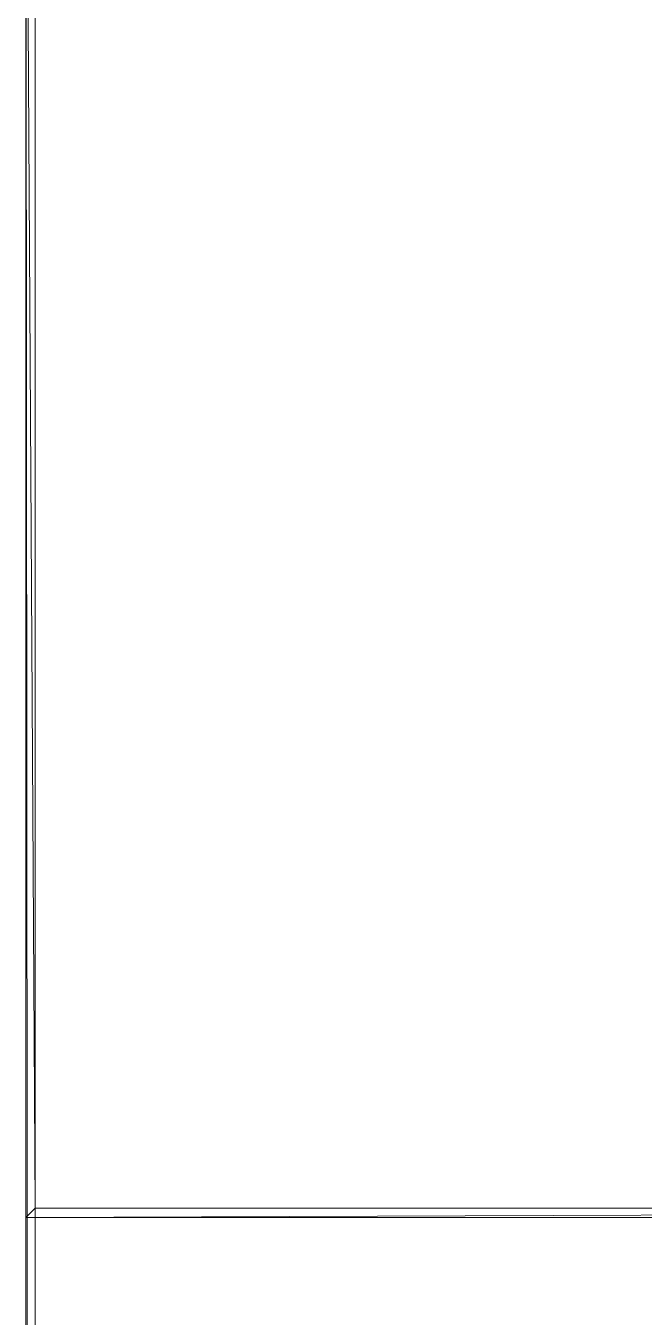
# Model space of a CAD drawing. Header units: inches. Extents: x 27 to 868, y 19 to 613.
# Drawn here: x 720.4 to 753.3, y 508.1 to 576.8 of the extents above; entities that cross this region are included whole.
import ezdxf

# ---------------------------------------------------------------- set-up
doc = ezdxf.new("R2010")
doc.units = ezdxf.units.IN
doc.header["$MEASUREMENT"] = 0
doc.layers.add('PDF_Geometry', color=7, linetype='Continuous')

msp = doc.modelspace()

# ---------------------------------------------------------------- linework, layer by layer
at = {"layer": 'PDF_Geometry', "lineweight": 0}
for points in [[(720.404, 513.378), (720.9, 513.873), (720.404, 598.05), (720.404, 513.378)], [(720.9, 513.873), (720.404, 598.05), (720.9, 597.509), (720.9, 513.873)], [(720.729, 229.166), (720.405, 597.781), (720.405, 229.166)], [(720.729, 229.166), (720.405, 597.781), (720.901, 597.781), (720.901, 229.166)], [(720.901, 597.781), (720.901, 229.166)], [(851.916, 513.378), (851.421, 513.873), (720.404, 513.378), (851.916, 513.378)], [(851.421, 513.873), (720.404, 513.378), (720.9, 513.873), (851.421, 513.873)]]:
    msp.add_lwpolyline(points, dxfattribs=at)

doc.saveas('drawing.dxf')
